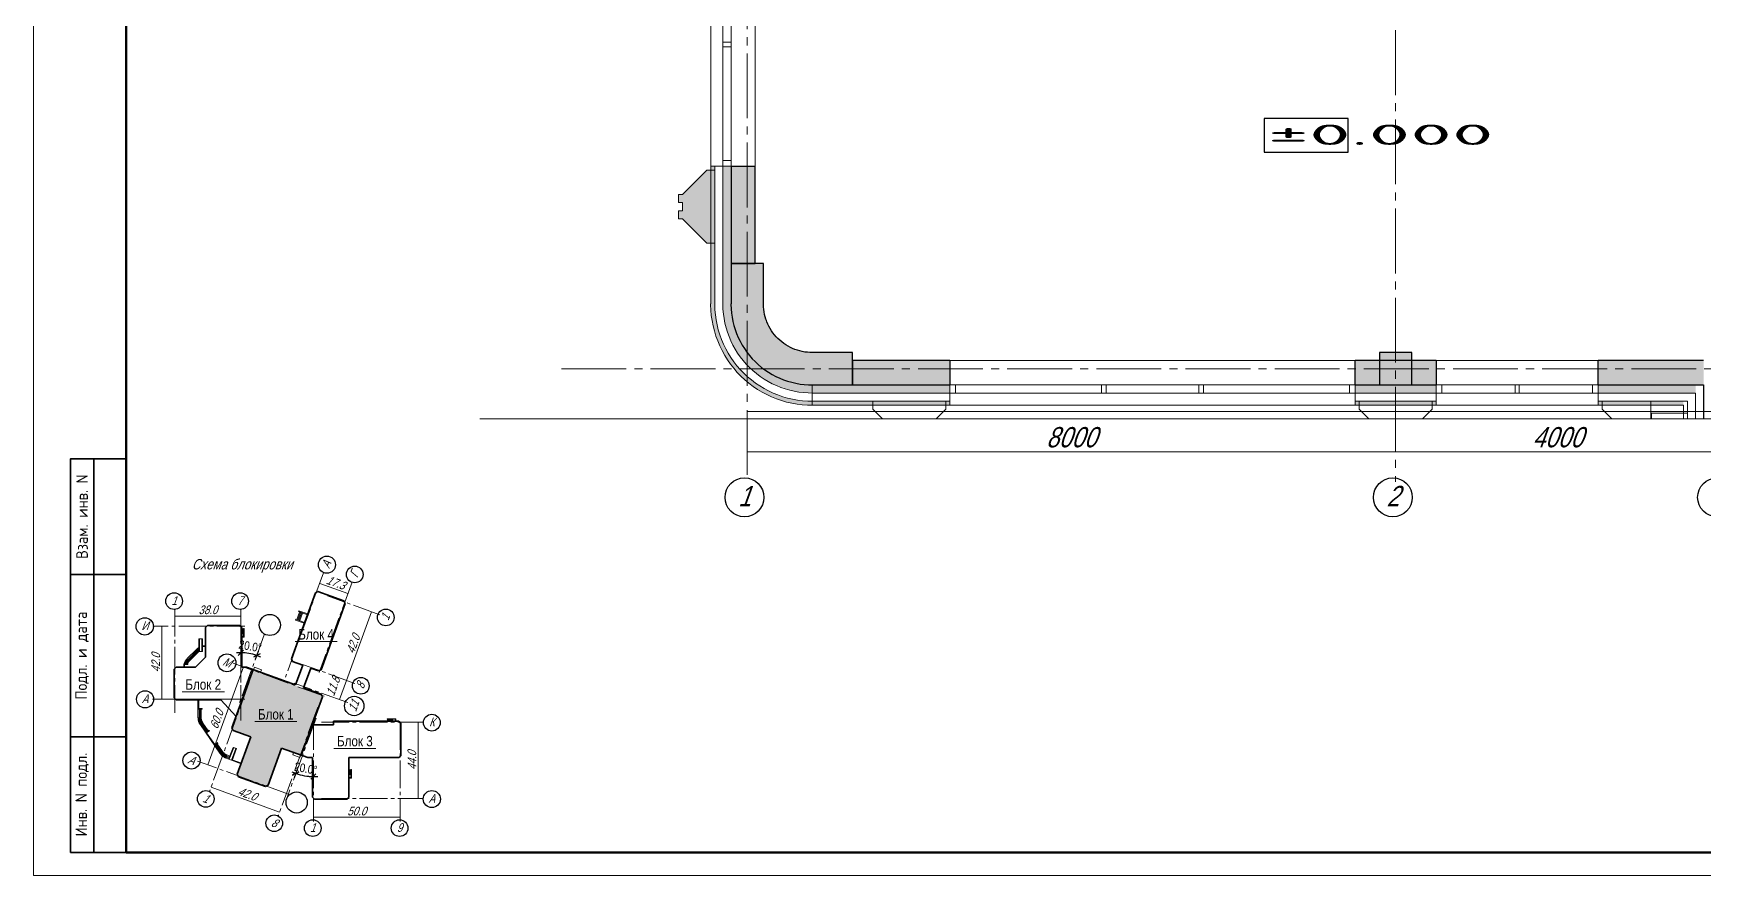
# Model space of a CAD drawing. Header units: millimetres. Extents: x 1949 to 134543, y 1145 to 48705.
# Drawn here: x 51615 to 66039, y 1145 to 8419 of the extents above; entities that cross this region are included whole.
import ezdxf
from ezdxf.enums import TextEntityAlignment as Align

# ---------------------------------------------------------------- set-up
doc = ezdxf.new("R2010")
doc.units = ezdxf.units.MM
doc.linetypes.add('LTYPE_5', pattern=[1100, 800, -100, 100, -100])
for name, color, linetype, lineweight, true_color in [('STANDARD', 18, 'Continuous', 25, 0x000000), ('Меблировка', 18, 'Continuous', 25, 0x000000), ('Общий01', 18, 'Continuous', 13, 0x000000), ('Общий02', 18, 'Continuous', 18, 0x000000), ('Общий03', 18, 'Continuous', 25, 0x000000), ('Общий04', 18, 'Continuous', 50, 0x000000), ('Растровая_поверхность', 18, 'Continuous', 5, 0x000000), ('Стена', 18, 'Continuous', 50, 0x000000)]:
    doc.layers.add(name, color=color, linetype=linetype, lineweight=lineweight, true_color=true_color)
doc.layers.add('АГПТ', color=7, linetype='Continuous')
doc.layers.add('Оси', color=30, linetype='LTYPE_5', lineweight=9)
doc.styles.add('ARIAL', font='arial.ttf')
doc.styles.add('ARIALUNICODEMS', font='ARIALUNI.ttf')
doc.styles.add('ISOCPEUR', font='isocpeur.ttf')
doc.styles.add('СПДС', font='isocpeur.ttf', dxfattribs={"width": 0.9})

# ---------------------------------------------------------------- blocks, each defined once
blk = doc.blocks.new('1эт')
at = {"layer": 'Растровая_поверхность', "linetype": 'Continuous', "lineweight": 9}
blk.add_hatch(color=252, dxfattribs=at).paths.add_polyline_path([(-588021, 404193), (-588070, 404193), (-588370, 403894), (-588420, 403894), (-588420, 403793), (-588370, 403793), (-588370, 403693), (-588420, 403693), (-588420, 403593), (-588370, 403593), (-588070, 403293), (-588021, 403293)])
at = {"layer": 'Стена', "linetype": 'Continuous', "lineweight": 5}
h = blk.add_hatch(color=252, dxfattribs=at)
h.paths.add_polyline_path([(-587471, 408443), (-587471, 409676), (-587771, 409820), (-587771, 408443)])
h.paths.add_polyline_path([(-587471, 404243), (-587771, 404243), (-587771, 403043), (-587471, 403043)])
h = blk.add_hatch(color=252, dxfattribs=at)
h.paths.add_polyline_path([(-587771, 402543), (-587771, 404243), (-587871, 404243), (-587871, 402543)])
h.paths.add_polyline_path([(-587871, 408443), (-587771, 408443), (-587771, 409487), (-587871, 409535)])
h = blk.add_hatch(color=252, dxfattribs=at)
h.paths.add_polyline_path([(-587971, 402543), (-587971, 404243), (-588021, 404243), (-588021, 402543)])
h.paths.add_polyline_path([(-588021, 408443), (-587971, 408443), (-587971, 409361), (-588021, 409385)])
for points in [[(-587371, 402543), (-587371, 403043), (-587771, 403043), (-587771, 402543)], [(-587972, 402533), (-587972, 402543), (-588022, 402543), (-588022, 402532), (-588020, 402467), (-588014, 402401), (-588005, 402337), (-587992, 402272), (-587976, 402209), (-587957, 402146), (-587935, 402085), (-587909, 402024), (-587881, 401966), (-587849, 401908), (-587814, 401853), (-587777, 401799), (-587736, 401748), (-587693, 401698), (-587648, 401651), (-587600, 401606), (-587550, 401564), (-587498, 401525), (-587443, 401488), (-587387, 401455), (-587329, 401424), (-587270, 401396), (-587209, 401372), (-587147, 401350), (-587085, 401332), (-587021, 401318), (-586956, 401306), (-586891, 401298), (-586826, 401294), (-586771, 401293), (-586771, 401343), (-586824, 401344), (-586887, 401348), (-586949, 401356), (-587011, 401367), (-587072, 401381), (-587132, 401398), (-587192, 401419), (-587250, 401442), (-587307, 401469), (-587363, 401498), (-587416, 401531), (-587469, 401566), (-587519, 401604), (-587567, 401644), (-587613, 401687), (-587656, 401732), (-587698, 401779), (-587736, 401829), (-587772, 401880), (-587806, 401934), (-587836, 401989), (-587864, 402045), (-587888, 402103), (-587910, 402162), (-587928, 402222), (-587943, 402283), (-587955, 402345), (-587964, 402407), (-587970, 402470)], [(-587772, 402534), (-587772, 402543), (-587872, 402543), (-587872, 402533), (-587870, 402476), (-587865, 402418), (-587857, 402361), (-587846, 402305), (-587832, 402249), (-587815, 402194), (-587795, 402140), (-587773, 402087), (-587748, 402035), (-587720, 401985), (-587689, 401936), (-587656, 401888), (-587621, 401843), (-587583, 401800), (-587543, 401758), (-587501, 401719), (-587456, 401682), (-587410, 401647), (-587363, 401615), (-587313, 401585), (-587262, 401558), (-587210, 401534), (-587157, 401512), (-587102, 401494), (-587047, 401478), (-586991, 401465), (-586934, 401455), (-586877, 401448), (-586819, 401444), (-586771, 401443), (-586771, 401543), (-586815, 401544), (-586867, 401547), (-586919, 401554), (-586971, 401563), (-587022, 401575), (-587072, 401589), (-587122, 401606), (-587170, 401626), (-587218, 401648), (-587264, 401672), (-587309, 401699), (-587352, 401729), (-587394, 401760), (-587434, 401794), (-587473, 401830), (-587509, 401867), (-587543, 401907), (-587576, 401948), (-587606, 401991), (-587633, 402035), (-587659, 402081), (-587682, 402128), (-587702, 402176), (-587720, 402226), (-587735, 402276), (-587748, 402326), (-587758, 402378), (-587765, 402430), (-587770, 402482)], [(-587772, 402543), (-587772, 402534), (-587770, 402482), (-587765, 402430), (-587758, 402378), (-587748, 402327), (-587735, 402276), (-587720, 402226), (-587711, 402201), (-587702, 402176), (-587682, 402128), (-587659, 402081), (-587633, 402035), (-587606, 401991), (-587576, 401948), (-587543, 401907), (-587509, 401867), (-587473, 401830), (-587434, 401794), (-587394, 401760), (-587352, 401729), (-587309, 401699), (-587264, 401672), (-587218, 401648), (-587170, 401626), (-587122, 401606), (-587072, 401589), (-587022, 401575), (-586971, 401563), (-586919, 401554), (-586867, 401547), (-586815, 401544), (-586771, 401543), (-586771, 401943), (-586798, 401943), (-586829, 401946), (-586860, 401949), (-586891, 401955), (-586922, 401962), (-586952, 401971), (-586982, 401981), (-587011, 401993), (-587039, 402006), (-587067, 402021), (-587094, 402037), (-587120, 402054), (-587145, 402073), (-587169, 402094), (-587192, 402115), (-587214, 402138), (-587235, 402161), (-587254, 402186), (-587272, 402212), (-587289, 402238), (-587304, 402266), (-587318, 402294), (-587330, 402323), (-587335, 402338), (-587341, 402353), (-587350, 402383), (-587357, 402413), (-587363, 402444), (-587368, 402475), (-587371, 402506), (-587372, 402538), (-587372, 402543)], [(-586271, 401943), (-586771, 401943), (-586771, 401543), (-586271, 401543)], [(-579771, 401543), (-579371, 401543), (-579371, 401943), (-579771, 401943)]]:
    blk.add_hatch(color=252, dxfattribs=at).paths.add_polyline_path(points)
h = blk.add_hatch(color=252, dxfattribs=at)
h.paths.add_polyline_path([(-575771, 401843), (-577071, 401843), (-577071, 401543), (-575771, 401543)])
h.paths.add_polyline_path([(-586271, 401543), (-585071, 401543), (-585071, 401843), (-586271, 401843)])
h.paths.add_polyline_path([(-579071, 401543), (-579071, 401843), (-580071, 401843), (-580071, 401543)])
h = blk.add_hatch(color=252, dxfattribs=at)
h.paths.add_polyline_path([(-575871, 401543), (-577071, 401543), (-577071, 401443), (-575871, 401443)])
h.paths.add_polyline_path([(-586771, 401543), (-586771, 401443), (-585071, 401443), (-585071, 401543)])
h.paths.add_polyline_path([(-579071, 401443), (-579071, 401543), (-580071, 401543), (-580071, 401443)])
h = blk.add_hatch(color=252, dxfattribs=at)
h.paths.add_polyline_path([(-585071, 401343), (-586771, 401343), (-586771, 401293), (-585071, 401293)])
h.paths.add_polyline_path([(-577071, 401343), (-577071, 401293), (-576021, 401293), (-576021, 401343)])
h.paths.add_polyline_path([(-580071, 401293), (-579071, 401293), (-579071, 401343), (-580071, 401343)])
at = {"layer": 'АГПТ', "color": 252, "lineweight": 15}
blk.add_lwpolyline([(-590869, 401124), (-566368, 401124), (-566200, 400524), (-566200, 401743), (-566032, 401124), (-540639, 401124)], dxfattribs=at)
at = {"layer": 'Общий01', "color": 252, "linetype": 'LTYPE_5', "lineweight": 5}
for p, q in [((-587571, 440833), (-587571, 400372)), ((-579571, 440019), (-579571, 400347)), ((-589863, 401743), (-542536, 401743))]:
    blk.add_line(p, q, dxfattribs=at)
at = {"layer": 'Общий01', "color": 252, "linetype": 'Continuous', "lineweight": 5}
for p, q in [((-587571, 401216), (-545571, 401216)), ((-587571, 400716), (-545571, 400716))]:
    blk.add_line(p, q, dxfattribs=at)
at = {"layer": 'Общий01', "color": 252, "linetype": 'Continuous', "lineweight": 25}
for centre in [(-587605, 400156), (-579605, 400156), (-575605, 400156)]:
    blk.add_circle(centre, 240, dxfattribs=at)
at = {"layer": 'Общий02', "color": 252, "linetype": 'Continuous', "lineweight": 5}
for p, q in [((-588021, 408443), (-588021, 404243)), ((-587471, 404243), (-587471, 408443)), ((-580071, 401843), (-585071, 401843)), ((-577071, 401843), (-579071, 401843)), ((-585071, 401293), (-580071, 401293)), ((-579071, 401293), (-577071, 401293))]:
    blk.add_line(p, q, dxfattribs=at)
at = {"layer": 'Оси', "color": 252, "linetype": 'Continuous', "lineweight": 25}
for p, q in [((-580158, 404830), (-581192, 404830)), ((-581192, 404830), (-581192, 404414)), ((-580158, 404414), (-580158, 404830)), ((-581192, 404414), (-580158, 404414))]:
    blk.add_line(p, q, dxfattribs=at)
at = {"layer": 'Растровая_поверхность', "color": 252, "linetype": 'Continuous', "lineweight": 9}
for p, q in [((-588070, 404193), (-588370, 403894)), ((-587971, 404193), (-588070, 404193)), ((-588370, 403894), (-588420, 403894)), ((-588420, 403894), (-588420, 403793)), ((-588420, 403793), (-588370, 403793)), ((-588420, 403693), (-588420, 403593)), ((-588370, 403693), (-588420, 403693)), ((-588370, 403793), (-588370, 403693)), ((-588420, 403593), (-588370, 403593)), ((-588370, 403593), (-588070, 403293)), ((-588070, 403293), (-587971, 403293)), ((-586021, 401343), (-586021, 401244)), ((-586021, 401244), (-585901, 401124)), ((-585241, 401124), (-585121, 401244)), ((-585121, 401244), (-585121, 401343)), ((-580021, 401343), (-580021, 401243)), ((-580021, 401243), (-579902, 401124)), ((-579241, 401124), (-579121, 401243)), ((-579121, 401243), (-579121, 401343)), ((-577021, 401343), (-577021, 401243)), ((-577021, 401243), (-576903, 401124)), ((-576421, 401124), (-576421, 401343)), ((-575971, 401193), (-576416, 401193)), ((-576416, 401193), (-576416, 401124))]:
    blk.add_line(p, q, dxfattribs=at)
at = {"layer": 'Стена', "color": 252, "linetype": 'Continuous', "lineweight": 5}
for p, q in [((-587871, 404243), (-587871, 408443)), ((-587771, 404243), (-587771, 408443)), ((-587871, 405773), (-587771, 405773)), ((-587771, 405713), (-587871, 405713)), ((-587871, 404313), (-587771, 404313)), ((-587771, 404313), (-587771, 404243)), ((-587771, 404243), (-587871, 404243)), ((-585001, 401543), (-585071, 401543)), ((-585071, 401543), (-585071, 401443)), ((-580071, 401543), (-585071, 401543)), ((-580071, 401443), (-585071, 401443)), ((-585001, 401443), (-585001, 401543)), ((-583201, 401443), (-583201, 401543)), ((-583201, 401543), (-583141, 401543)), ((-583141, 401443), (-583201, 401443)), ((-583141, 401543), (-583141, 401443)), ((-582001, 401443), (-582001, 401543)), ((-582001, 401543), (-581941, 401543)), ((-581941, 401443), (-582001, 401443)), ((-581941, 401543), (-581941, 401443)), ((-580141, 401443), (-580141, 401543)), ((-580071, 401543), (-580071, 401443)), ((-579001, 401543), (-579071, 401543)), ((-579071, 401543), (-579071, 401443)), ((-577071, 401543), (-579071, 401543)), ((-579071, 401443), (-579001, 401443)), ((-577071, 401443), (-579071, 401443)), ((-579001, 401443), (-579001, 401543)), ((-578096, 401443), (-578096, 401543)), ((-578046, 401543), (-578046, 401443)), ((-577141, 401443), (-577141, 401543)), ((-577141, 401543), (-577071, 401543)), ((-577071, 401443), (-577141, 401443)), ((-577071, 401543), (-577071, 401443))]:
    blk.add_line(p, q, dxfattribs=at)
at = {"layer": 'Стена', "color": 252, "linetype": 'Continuous', "lineweight": 13}
for p, q in [((-588021, 404243), (-588021, 402543)), ((-588021, 404243), (-587971, 404243)), ((-587971, 404243), (-587871, 404243)), ((-587971, 404243), (-587971, 402543)), ((-587971, 402543), (-587971, 404243)), ((-587871, 402543), (-587871, 404243)), ((-587871, 404243), (-587846, 404243)), ((-587846, 404243), (-587796, 404243)), ((-587796, 404243), (-587771, 404243)), ((-587771, 402543), (-587771, 404243)), ((-588021, 402543), (-588022, 402543)), ((-588022, 402543), (-588022, 402532)), ((-588022, 402532), (-588020, 402467)), ((-588020, 402467), (-588014, 402401)), ((-587972, 402533), (-587972, 402543)), ((-587971, 402543), (-587972, 402543)), ((-587972, 402543), (-587971, 402543)), ((-587972, 402533), (-587970, 402470)), ((-587964, 402407), (-587970, 402470)), ((-587872, 402533), (-587872, 402543)), ((-587871, 402543), (-587872, 402543)), ((-587872, 402543), (-587871, 402543)), ((-587870, 402476), (-587872, 402533)), ((-587865, 402418), (-587870, 402476)), ((-587772, 402534), (-587772, 402543)), ((-587772, 402543), (-587771, 402543)), ((-587770, 402482), (-587772, 402534)), ((-587765, 402430), (-587770, 402482)), ((-588014, 402401), (-588005, 402337)), ((-588005, 402337), (-587992, 402272)), ((-587992, 402272), (-587976, 402209)), ((-587964, 402407), (-587955, 402345)), ((-587955, 402345), (-587943, 402283)), ((-587928, 402222), (-587943, 402283)), ((-587865, 402418), (-587857, 402361)), ((-587846, 402305), (-587857, 402361)), ((-587846, 402305), (-587832, 402249)), ((-587815, 402194), (-587832, 402249)), ((-587758, 402378), (-587765, 402430)), ((-587748, 402326), (-587758, 402378)), ((-587735, 402276), (-587748, 402326)), ((-587720, 402226), (-587735, 402276)), ((-587976, 402209), (-587957, 402146)), ((-587957, 402146), (-587935, 402085)), ((-587935, 402085), (-587909, 402024)), ((-587928, 402222), (-587910, 402162)), ((-587888, 402103), (-587910, 402162)), ((-587888, 402103), (-587864, 402045)), ((-587864, 402045), (-587836, 401989)), ((-587815, 402194), (-587795, 402140)), ((-587795, 402140), (-587773, 402087)), ((-587773, 402087), (-587748, 402035)), ((-587720, 401985), (-587748, 402035)), ((-587702, 402176), (-587720, 402226)), ((-587682, 402128), (-587702, 402176)), ((-587659, 402081), (-587682, 402128)), ((-587633, 402035), (-587659, 402081)), ((-587606, 401991), (-587633, 402035)), ((-587909, 402024), (-587881, 401966)), ((-587881, 401966), (-587849, 401908)), ((-587849, 401908), (-587814, 401853)), ((-587806, 401934), (-587836, 401989)), ((-587814, 401853), (-587777, 401799)), ((-587806, 401934), (-587772, 401880)), ((-587772, 401880), (-587736, 401829)), ((-587736, 401829), (-587698, 401779)), ((-587689, 401936), (-587720, 401985)), ((-587689, 401936), (-587656, 401888)), ((-587656, 401888), (-587621, 401843)), ((-587621, 401843), (-587583, 401800)), ((-587576, 401948), (-587606, 401991)), ((-587543, 401907), (-587576, 401948)), ((-587509, 401867), (-587543, 401907)), ((-587473, 401830), (-587509, 401867)), ((-587434, 401794), (-587473, 401830)), ((-587777, 401799), (-587736, 401748)), ((-587736, 401748), (-587693, 401698)), ((-587656, 401732), (-587698, 401779)), ((-587693, 401698), (-587648, 401651)), ((-587613, 401687), (-587656, 401732)), ((-587648, 401651), (-587600, 401606)), ((-587567, 401644), (-587613, 401687)), ((-587543, 401758), (-587583, 401800)), ((-587519, 401604), (-587567, 401644)), ((-587543, 401758), (-587501, 401719)), ((-587456, 401682), (-587501, 401719)), ((-587456, 401682), (-587410, 401647)), ((-587394, 401760), (-587434, 401794)), ((-587363, 401615), (-587410, 401647)), ((-587352, 401729), (-587394, 401760)), ((-587309, 401699), (-587352, 401729)), ((-587264, 401672), (-587309, 401699)), ((-587218, 401648), (-587264, 401672)), ((-587170, 401626), (-587218, 401648)), ((-587122, 401606), (-587170, 401626)), ((-587600, 401606), (-587550, 401564)), ((-587550, 401564), (-587498, 401525)), ((-587519, 401604), (-587469, 401566)), ((-587498, 401525), (-587443, 401488)), ((-587469, 401566), (-587416, 401531)), ((-587443, 401488), (-587387, 401455)), ((-587363, 401498), (-587416, 401531)), ((-587387, 401455), (-587329, 401424)), ((-587363, 401615), (-587313, 401585)), ((-587307, 401469), (-587363, 401498)), ((-587329, 401424), (-587270, 401396)), ((-587262, 401558), (-587313, 401585)), ((-587307, 401469), (-587250, 401442)), ((-587262, 401558), (-587210, 401534)), ((-587192, 401419), (-587250, 401442)), ((-587210, 401534), (-587157, 401512)), ((-587192, 401419), (-587132, 401398)), ((-587157, 401512), (-587102, 401494)), ((-587072, 401589), (-587122, 401606)), ((-587102, 401494), (-587047, 401478)), ((-587022, 401575), (-587072, 401589)), ((-587047, 401478), (-586991, 401465)), ((-586971, 401563), (-587022, 401575)), ((-586991, 401465), (-586934, 401455)), ((-586919, 401554), (-586971, 401563)), ((-586934, 401455), (-586877, 401448)), ((-586867, 401547), (-586919, 401554)), ((-586819, 401444), (-586877, 401448)), ((-586815, 401544), (-586867, 401547)), ((-586819, 401444), (-586771, 401443)), ((-586771, 401543), (-586815, 401544)), ((-586771, 401443), (-586771, 401543)), ((-586271, 401543), (-586771, 401543)), ((-586771, 401543), (-586771, 401443)), ((-585071, 401443), (-586771, 401443)), ((-586771, 401443), (-586771, 401343)), ((-586771, 401343), (-586771, 401443)), ((-585071, 401543), (-586271, 401543)), ((-585071, 401543), (-585071, 401518)), ((-585071, 401518), (-585071, 401468)), ((-585071, 401468), (-585071, 401443)), ((-585071, 401443), (-585071, 401343)), ((-579071, 401543), (-580071, 401543)), ((-580071, 401518), (-580071, 401543)), ((-580071, 401468), (-580071, 401518)), ((-580071, 401443), (-580071, 401468)), ((-580071, 401343), (-580071, 401443)), ((-579071, 401443), (-580071, 401443)), ((-579071, 401543), (-579071, 401518)), ((-579071, 401518), (-579071, 401468)), ((-579071, 401468), (-579071, 401443)), ((-579071, 401443), (-579071, 401343)), ((-575871, 401543), (-577071, 401543)), ((-577071, 401518), (-577071, 401543)), ((-577071, 401468), (-577071, 401518)), ((-577071, 401443), (-577071, 401468)), ((-577071, 401343), (-577071, 401443)), ((-575971, 401443), (-577071, 401443)), ((-575971, 401443), (-575871, 401443)), ((-575771, 401543), (-575871, 401543)), ((-575871, 401124), (-575871, 401443)), ((-575771, 401124), (-575771, 401543)), ((-587270, 401396), (-587209, 401372)), ((-587209, 401372), (-587147, 401350)), ((-587147, 401350), (-587085, 401332)), ((-587072, 401381), (-587132, 401398)), ((-587085, 401332), (-587021, 401318)), ((-587011, 401367), (-587072, 401381)), ((-587021, 401318), (-586956, 401306)), ((-587011, 401367), (-586949, 401356)), ((-586956, 401306), (-586891, 401298)), ((-586887, 401348), (-586949, 401356)), ((-586891, 401298), (-586826, 401294)), ((-586824, 401344), (-586887, 401348)), ((-586826, 401294), (-586771, 401293)), ((-586771, 401343), (-586824, 401344)), ((-586824, 401344), (-586771, 401343)), ((-586771, 401293), (-586771, 401343)), ((-585071, 401343), (-586771, 401343)), ((-586771, 401343), (-586771, 401293)), ((-586771, 401293), (-585071, 401293)), ((-585071, 401343), (-585071, 401293)), ((-580071, 401343), (-579071, 401343)), ((-580071, 401293), (-580071, 401343)), ((-580071, 401293), (-579071, 401293)), ((-579071, 401343), (-579071, 401293)), ((-576021, 401343), (-577071, 401343)), ((-577071, 401293), (-577071, 401343)), ((-577071, 401293), (-576021, 401293)), ((-575971, 401343), (-576021, 401343)), ((-576021, 401293), (-576021, 401124)), ((-575971, 401124), (-575971, 401343))]:
    blk.add_line(p, q, dxfattribs=at)
at = {"layer": 'Стена', "color": 252, "linetype": 'Continuous', "lineweight": 25}
for p, q in [((-587771, 404243), (-587471, 404243)), ((-587771, 404243), (-587771, 403043)), ((-587471, 403043), (-587471, 404243)), ((-587371, 403043), (-587771, 403043)), ((-587771, 403043), (-587771, 402543)), ((-587771, 403043), (-587471, 403043)), ((-587371, 402543), (-587371, 403043)), ((-587772, 402543), (-587772, 402534)), ((-587771, 402543), (-587772, 402543)), ((-587772, 402534), (-587770, 402482)), ((-587770, 402482), (-587765, 402430)), ((-587372, 402543), (-587371, 402543)), ((-587372, 402538), (-587372, 402543)), ((-587371, 402506), (-587372, 402538)), ((-587368, 402475), (-587371, 402506)), ((-587363, 402444), (-587368, 402475)), ((-587357, 402413), (-587363, 402444)), ((-587765, 402430), (-587758, 402378)), ((-587758, 402378), (-587748, 402327)), ((-587748, 402327), (-587735, 402276)), ((-587735, 402276), (-587720, 402226)), ((-587350, 402383), (-587357, 402413)), ((-587341, 402353), (-587350, 402383)), ((-587335, 402338), (-587341, 402353)), ((-587330, 402323), (-587335, 402338)), ((-587318, 402294), (-587330, 402323)), ((-587304, 402266), (-587318, 402294)), ((-587289, 402238), (-587304, 402266)), ((-587272, 402212), (-587289, 402238)), ((-587720, 402226), (-587711, 402201)), ((-587711, 402201), (-587702, 402176)), ((-587702, 402176), (-587682, 402128)), ((-587682, 402128), (-587659, 402081)), ((-587659, 402081), (-587633, 402035)), ((-587633, 402035), (-587606, 401991)), ((-587254, 402186), (-587272, 402212)), ((-587235, 402161), (-587254, 402186)), ((-587214, 402138), (-587235, 402161)), ((-587192, 402115), (-587214, 402138)), ((-587169, 402094), (-587192, 402115)), ((-587145, 402073), (-587169, 402094)), ((-587120, 402054), (-587145, 402073)), ((-587094, 402037), (-587120, 402054)), ((-587067, 402021), (-587094, 402037)), ((-587606, 401991), (-587576, 401948)), ((-587576, 401948), (-587543, 401907)), ((-587543, 401907), (-587509, 401867)), ((-587509, 401867), (-587473, 401830)), ((-587473, 401830), (-587434, 401794)), ((-587039, 402006), (-587067, 402021)), ((-587011, 401993), (-587039, 402006)), ((-586982, 401981), (-587011, 401993)), ((-586952, 401971), (-586982, 401981)), ((-586922, 401962), (-586952, 401971)), ((-586891, 401955), (-586922, 401962)), ((-586860, 401949), (-586891, 401955)), ((-586829, 401946), (-586860, 401949)), ((-586798, 401943), (-586829, 401946)), ((-586771, 401943), (-586798, 401943)), ((-586271, 401943), (-586771, 401943)), ((-586771, 401943), (-586771, 401943)), ((-586271, 401543), (-586271, 401943)), ((-585071, 401843), (-586271, 401843)), ((-586271, 401843), (-586271, 401543)), ((-585071, 401843), (-585071, 401543)), ((-580071, 401543), (-580071, 401843)), ((-579071, 401843), (-580071, 401843)), ((-579371, 401943), (-579771, 401943)), ((-579771, 401943), (-579771, 401543)), ((-579371, 401543), (-579371, 401943)), ((-579071, 401843), (-579071, 401543)), ((-577071, 401543), (-577071, 401843)), ((-575771, 401843), (-577071, 401843)), ((-587434, 401794), (-587394, 401760)), ((-587394, 401760), (-587352, 401729)), ((-587352, 401729), (-587309, 401699)), ((-587309, 401699), (-587264, 401672)), ((-587264, 401672), (-587218, 401648)), ((-587218, 401648), (-587170, 401626)), ((-587170, 401626), (-587122, 401606)), ((-587122, 401606), (-587072, 401589)), ((-587072, 401589), (-587022, 401575)), ((-587022, 401575), (-586971, 401563)), ((-586971, 401563), (-586919, 401554)), ((-586919, 401554), (-586867, 401547)), ((-586867, 401547), (-586815, 401544)), ((-586815, 401544), (-586771, 401543)), ((-586771, 401543), (-586271, 401543)), ((-586771, 401543), (-586771, 401543)), ((-586271, 401543), (-585071, 401543)), ((-580071, 401543), (-579071, 401543)), ((-579771, 401543), (-579371, 401543)), ((-577071, 401543), (-575871, 401543)), ((-575871, 401543), (-575771, 401543)), ((-575771, 401543), (-575771, 401124))]:
    blk.add_line(p, q, dxfattribs=at)
at = {"layer": 'Общий01', "color": 252, "linetype": 'Continuous', "lineweight": 5, "style": 'ARIAL', "oblique": 20, "width": 0.8}
for s, p in [('8000', (-583884, 400773)), ('4000', (-577884, 400773))]:
    blk.add_text(s, height=250, rotation=360, dxfattribs=at).set_placement(p)
at = {"layer": 'Общий01', "color": 252, "linetype": 'Continuous', "lineweight": 25, "style": 'ARIALUNICODEMS', "oblique": 20, "width": 0.8}
for s, p in [('1', (-587683, 400047)), ('2', (-579683, 400047))]:
    blk.add_text(s, height=250, rotation=360, dxfattribs=at).set_placement(p)
at = {"layer": 'Оси', "color": 252, "linetype": 'Continuous', "lineweight": 25, "style": 'ISOCPEUR', "width": 3}
blk.add_text('%%p0.000', height=250, rotation=360, dxfattribs=at).set_placement((-581150, 404505))
blk = doc.blocks.new('*U222')
at = {"lineweight": 0}
blk.add_lwpolyline([(-1184, -5), (5, -5), (5, 836), (-1184, 836)], close=True, dxfattribs=at)
at = {"color": 0, "linetype": 'Continuous', "lineweight": 50}
blk.add_lwpolyline([(-1164, 831), (0, 831), (0, 0), (-1164, 0)], close=True, dxfattribs=at)
at = {"lineweight": 35}
for points in [[(-1164, 85), (-1176, 85), (-1176, 0), (-1164, 0)], [(-1171, 0), (-1171, 85)], [(-1164, 60), (-1176, 60)], [(-1164, 25), (-1176, 25)]]:
    blk.add_lwpolyline(points, dxfattribs=at)
at = {"lineweight": -2, "char_height": 2.5, "attachment_point": 5, "rotation": 90, "style": 'СПДС'}
for s, insert, width in [('Взам. инв. N', (-1173.5, 72.5), 24.9913), ('Подл. и дата', (-1173.5, 42.5), 34.9913), ('Инв. N подл.', (-1173.5, 12.5), 24.9913)]:
    blk.add_mtext(s, dxfattribs=dict(at, insert=insert, width=width))
blk = doc.blocks.new('сх.блок.')
at = {"true_color": 0x000000}
h = blk.add_hatch(color=18, dxfattribs=at)
h.dxf.hatch_style = 1
h.paths.add_polyline_path([(-673896, 506710), (-673918, 506757), (-675899, 507478), (-676202, 506645), (-676178, 506645), (-676488, 505794), (-676466, 505745), (-675958, 505560), (-676348, 504491), (-676324, 504440), (-675509, 504144), (-675460, 504168), (-675070, 505237), (-674507, 505032)])
h.paths.add_polyline_path([(-675920, 505979), (-674552, 505979), (-674552, 506438), (-675920, 506438)], flags=24)
at = {"layer": 'Меблировка', "color": 18, "linetype": 'Continuous', "lineweight": 35, "true_color": 0x000000}
for p, q in [((-674789, 507807), (-674098, 509708)), ((-674098, 509708), (-674025, 509746)), ((-674025, 509746), (-673281, 509476)), ((-673242, 509398), (-673935, 507495)), ((-673281, 509476), (-673242, 509398)), ((-677264, 508709), (-677205, 508768)), ((-677264, 507855), (-677264, 508709)), ((-677205, 508768), (-676282, 508768)), ((-676282, 508768), (-676219, 508706)), ((-676219, 508706), (-676219, 507568)), ((-677552, 507568), (-677264, 507855)), ((-674752, 507729), (-674789, 507807)), ((-678164, 507506), (-678102, 507568)), ((-678164, 506685), (-678164, 507506)), ((-678102, 507568), (-677552, 507568)), ((-676501, 505824), (-675891, 507499)), ((-676219, 507568), (-676079, 507568)), ((-676079, 507568), (-674670, 507055)), ((-674463, 507623), (-674752, 507729)), ((-674670, 507055), (-674463, 507623)), ((-674232, 507539), (-674439, 506971)), ((-674012, 507459), (-674232, 507539)), ((-673935, 507495), (-674012, 507459)), ((-674439, 506971), (-673931, 506786)), ((-673931, 506786), (-673896, 506710)), ((-678102, 506623), (-678164, 506685)), ((-676824, 506623), (-678102, 506623)), ((-676382, 506150), (-676824, 506623)), ((-673896, 506710), (-674507, 505032)), ((-676466, 505745), (-676501, 505824)), ((-674183, 505920), (-674153, 505909)), ((-674153, 505909), (-674152, 505909)), ((-674152, 505909), (-673578, 505909)), ((-673578, 505909), (-673578, 506009)), ((-673578, 506009), (-671693, 506009)), ((-671693, 506009), (-671633, 505950)), ((-671633, 505950), (-671633, 505022)), ((-675958, 505560), (-676466, 505745)), ((-676348, 504491), (-675958, 505560)), ((-675070, 505237), (-675460, 504168)), ((-674319, 504964), (-675070, 505237)), ((-674178, 504964), (-674319, 504964)), ((-674178, 503822), (-674178, 504964)), ((-671690, 504964), (-673133, 504964)), ((-673133, 504964), (-673133, 503819)), ((-671633, 505022), (-671690, 504964)), ((-676310, 504411), (-676348, 504491)), ((-675537, 504130), (-676310, 504411)), ((-675460, 504168), (-675537, 504130)), ((-674122, 503764), (-674178, 503822)), ((-673193, 503764), (-674122, 503764)), ((-673133, 503819), (-673193, 503764))]:
    blk.add_line(p, q, dxfattribs=at)
at = {"layer": 'Меблировка', "color": 18, "linetype": 'Continuous', "lineweight": 5, "true_color": 0x000000}
for p, q in [((-674582, 509166), (-674572, 509194)), ((-674572, 509194), (-674318, 509102)), ((-674671, 508922), (-674661, 508950)), ((-674671, 508922), (-674417, 508830)), ((-674661, 508950), (-674407, 508858)), ((-674554, 509156), (-674633, 508940)), ((-674526, 509146), (-674604, 508930)), ((-674582, 509166), (-674328, 509074)), ((-674498, 509135), (-674576, 508919)), ((-674469, 509125), (-674548, 508909)), ((-677450, 508383), (-677430, 508383)), ((-677450, 508023), (-677450, 508383)), ((-677430, 508383), (-677430, 508023)), ((-677345, 508383), (-677430, 508383)), ((-677430, 508383), (-677430, 508023)), ((-677365, 508383), (-677365, 508023)), ((-677345, 508383), (-677345, 508185)), ((-676162, 508672), (-676219, 508672)), ((-676162, 508657), (-676219, 508657)), ((-676162, 508642), (-676219, 508642)), ((-676162, 508627), (-676219, 508627)), ((-676162, 508612), (-676219, 508612)), ((-676162, 508597), (-676219, 508597)), ((-676162, 508582), (-676219, 508582)), ((-676162, 508567), (-676219, 508567)), ((-676162, 508552), (-676219, 508552)), ((-676162, 508537), (-676219, 508537)), ((-676162, 508450), (-676219, 508450)), ((-676147, 508435), (-676219, 508435)), ((-676147, 508685), (-676162, 508685)), ((-676162, 508685), (-676162, 508450)), ((-676147, 508685), (-676147, 508435)), ((-677837, 507747), (-677842, 507739)), ((-677833, 507754), (-677837, 507747)), ((-677828, 507761), (-677833, 507754)), ((-677824, 507768), (-677828, 507761)), ((-677819, 507775), (-677824, 507768)), ((-677814, 507782), (-677819, 507775)), ((-677808, 507789), (-677814, 507782)), ((-677805, 507742), (-677809, 507735)), ((-677803, 507795), (-677808, 507789)), ((-677801, 507748), (-677805, 507742)), ((-677797, 507802), (-677803, 507795)), ((-677797, 507754), (-677801, 507748)), ((-677791, 507808), (-677797, 507802)), ((-677793, 507760), (-677797, 507754)), ((-677788, 507766), (-677793, 507760)), ((-677785, 507814), (-677791, 507808)), ((-677784, 507771), (-677788, 507766)), ((-677511, 508089), (-677785, 507814)), ((-677779, 507777), (-677784, 507771)), ((-677774, 507782), (-677779, 507777)), ((-677769, 507788), (-677774, 507782)), ((-677767, 507744), (-677771, 507739)), ((-677764, 507793), (-677769, 507788)), ((-677763, 507749), (-677767, 507744)), ((-677490, 508067), (-677764, 507793)), ((-677760, 507754), (-677763, 507749)), ((-677756, 507758), (-677760, 507754)), ((-677751, 507763), (-677756, 507758)), ((-677747, 507767), (-677751, 507763)), ((-677743, 507772), (-677747, 507767)), ((-677469, 508046), (-677743, 507772)), ((-677729, 507743), (-677732, 507740)), ((-677725, 507747), (-677729, 507743)), ((-677722, 507751), (-677725, 507747)), ((-677450, 508023), (-677722, 507751)), ((-677508, 508091), (-677511, 508089)), ((-677506, 508094), (-677508, 508091)), ((-677503, 508097), (-677506, 508094)), ((-677500, 508099), (-677503, 508097)), ((-677497, 508102), (-677500, 508099)), ((-677494, 508105), (-677497, 508102)), ((-677491, 508107), (-677494, 508105)), ((-677488, 508110), (-677491, 508107)), ((-677488, 508069), (-677490, 508067)), ((-677485, 508112), (-677488, 508110)), ((-677486, 508071), (-677488, 508069)), ((-677484, 508073), (-677486, 508071)), ((-677482, 508115), (-677485, 508112)), ((-677482, 508075), (-677484, 508073)), ((-677479, 508117), (-677482, 508115)), ((-677481, 508076), (-677482, 508075)), ((-677479, 508078), (-677481, 508076)), ((-677476, 508119), (-677479, 508117)), ((-677477, 508080), (-677479, 508078)), ((-677475, 508082), (-677477, 508080)), ((-677473, 508122), (-677476, 508119)), ((-677473, 508083), (-677475, 508082)), ((-677470, 508124), (-677473, 508122)), ((-677471, 508085), (-677473, 508083)), ((-677469, 508087), (-677471, 508085)), ((-677466, 508126), (-677470, 508124)), ((-677467, 508088), (-677469, 508087)), ((-677468, 508047), (-677469, 508046)), ((-677467, 508048), (-677468, 508047)), ((-677465, 508090), (-677467, 508088)), ((-677466, 508049), (-677467, 508048)), ((-677463, 508128), (-677466, 508126)), ((-677465, 508050), (-677466, 508049)), ((-677463, 508092), (-677465, 508090)), ((-677464, 508051), (-677465, 508050)), ((-677463, 508052), (-677464, 508051)), ((-677460, 508131), (-677463, 508128)), ((-677461, 508093), (-677463, 508092)), ((-677462, 508052), (-677463, 508052)), ((-677461, 508053), (-677462, 508052)), ((-677458, 508095), (-677461, 508093)), ((-677460, 508055), (-677461, 508054)), ((-677461, 508054), (-677461, 508053)), ((-677457, 508133), (-677460, 508131)), ((-677459, 508056), (-677460, 508055)), ((-677458, 508057), (-677459, 508056)), ((-677456, 508096), (-677458, 508095)), ((-677457, 508058), (-677458, 508057)), ((-677453, 508135), (-677457, 508133)), ((-677456, 508058), (-677457, 508058)), ((-677454, 508098), (-677456, 508096)), ((-677455, 508059), (-677456, 508058)), ((-677454, 508060), (-677455, 508059)), ((-677452, 508099), (-677454, 508098)), ((-677453, 508061), (-677454, 508060)), ((-677450, 508137), (-677453, 508135)), ((-677452, 508062), (-677453, 508061)), ((-677450, 508101), (-677452, 508099)), ((-677451, 508062), (-677452, 508062)), ((-677450, 508063), (-677451, 508062)), ((-677430, 508023), (-677450, 508023)), ((-677430, 508023), (-677365, 508023)), ((-677345, 508023), (-677365, 508023)), ((-677345, 508185), (-677257, 508185)), ((-677345, 508165), (-677345, 508023)), ((-677257, 508165), (-677345, 508165)), ((-677882, 507561), (-677882, 507668)), ((-677882, 507668), (-677772, 507668)), ((-677868, 507677), (-677870, 507668)), ((-677865, 507685), (-677868, 507677)), ((-677863, 507693), (-677865, 507685)), ((-677860, 507701), (-677863, 507693)), ((-677772, 507648), (-677862, 507648)), ((-677862, 507648), (-677862, 507561)), ((-677856, 507709), (-677860, 507701)), ((-677853, 507716), (-677856, 507709)), ((-677849, 507724), (-677853, 507716)), ((-677846, 507732), (-677849, 507724)), ((-677842, 507739), (-677846, 507732)), ((-677837, 507675), (-677839, 507668)), ((-677834, 507682), (-677837, 507675)), ((-677832, 507689), (-677834, 507682)), ((-677829, 507696), (-677832, 507689)), ((-677826, 507703), (-677829, 507696)), ((-677823, 507709), (-677826, 507703)), ((-677820, 507716), (-677823, 507709)), ((-677816, 507723), (-677820, 507716)), ((-677813, 507729), (-677816, 507723)), ((-677809, 507735), (-677813, 507729)), ((-677805, 507674), (-677807, 507668)), ((-677803, 507680), (-677805, 507674)), ((-677801, 507686), (-677803, 507680)), ((-677798, 507691), (-677801, 507686)), ((-677796, 507697), (-677798, 507691)), ((-677793, 507702), (-677796, 507697)), ((-677790, 507708), (-677793, 507702)), ((-677787, 507713), (-677790, 507708)), ((-677784, 507719), (-677787, 507713)), ((-677781, 507724), (-677784, 507719)), ((-677778, 507729), (-677781, 507724)), ((-677774, 507734), (-677778, 507729)), ((-677774, 507673), (-677776, 507668)), ((-677771, 507739), (-677774, 507734)), ((-677772, 507677), (-677774, 507673)), ((-677770, 507682), (-677772, 507677)), ((-677772, 507668), (-677772, 507648)), ((-677768, 507686), (-677770, 507682)), ((-677765, 507691), (-677768, 507686)), ((-677763, 507695), (-677765, 507691)), ((-677761, 507700), (-677763, 507695)), ((-677758, 507704), (-677761, 507700)), ((-677756, 507708), (-677758, 507704)), ((-677753, 507712), (-677756, 507708)), ((-677750, 507716), (-677753, 507712)), ((-677747, 507720), (-677750, 507716)), ((-677744, 507724), (-677747, 507720)), ((-677741, 507728), (-677744, 507724)), ((-677738, 507732), (-677741, 507728)), ((-677735, 507736), (-677738, 507732)), ((-677732, 507740), (-677735, 507736)), ((-675885, 507497), (-676073, 507566)), ((-675879, 507495), (-675854, 507566)), ((-675854, 507566), (-675647, 507490)), ((-675673, 507420), (-675647, 507490)), ((-677477, 506127), (-677477, 506623)), ((-677477, 506354), (-677357, 506354)), ((-677457, 506623), (-677457, 506374)), ((-677457, 506374), (-677357, 506374)), ((-677447, 506127), (-677447, 506354)), ((-677417, 506127), (-677417, 506354)), ((-677387, 506127), (-677387, 506354)), ((-677357, 506374), (-677357, 506354)), ((-677477, 506127), (-677477, 506117)), ((-677477, 506117), (-677476, 506107)), ((-677476, 506107), (-677476, 506097)), ((-677476, 506097), (-677475, 506086)), ((-677475, 506086), (-677473, 506076)), ((-677473, 506076), (-677472, 506066)), ((-677472, 506066), (-677470, 506056)), ((-677470, 506056), (-677468, 506046)), ((-677468, 506046), (-677466, 506036)), ((-677466, 506036), (-677463, 506026)), ((-677463, 506026), (-677461, 506016)), ((-677461, 506016), (-677458, 506007)), ((-677458, 506007), (-677454, 505997)), ((-677454, 505997), (-677451, 505987)), ((-677451, 505987), (-677447, 505978)), ((-677447, 506127), (-677447, 506118)), ((-677447, 506118), (-677446, 506108)), ((-677447, 505978), (-677443, 505968)), ((-677446, 506108), (-677446, 506099)), ((-677446, 506099), (-677445, 506090)), ((-677445, 506090), (-677444, 506080)), ((-677444, 506080), (-677442, 506071)), ((-677443, 505968), (-677439, 505959)), ((-677442, 506071), (-677441, 506062)), ((-677441, 506062), (-677439, 506052)), ((-677439, 506052), (-677437, 506043)), ((-677439, 505959), (-677434, 505950)), ((-677437, 506043), (-677434, 506034)), ((-677434, 506034), (-677432, 506025)), ((-677434, 505950), (-677429, 505941)), ((-677432, 506025), (-677429, 506016)), ((-677429, 506016), (-677426, 506007)), ((-677429, 505941), (-677424, 505932)), ((-677426, 506007), (-677423, 505998)), ((-677424, 505932), (-677419, 505923)), ((-677423, 505998), (-677419, 505989)), ((-677419, 505989), (-677416, 505981)), ((-677419, 505923), (-677414, 505915)), ((-677417, 506127), (-677417, 506119)), ((-677417, 506119), (-677416, 506110)), ((-677416, 506110), (-677416, 506101)), ((-677416, 506101), (-677415, 506093)), ((-677416, 505981), (-677412, 505972)), ((-677415, 506093), (-677414, 506084)), ((-677414, 506084), (-677413, 506076)), ((-677414, 505915), (-677408, 505906)), ((-677413, 506076), (-677411, 506067)), ((-677412, 505972), (-677407, 505964)), ((-677411, 506067), (-677410, 506058)), ((-677410, 506058), (-677408, 506050)), ((-677408, 506050), (-677405, 506042)), ((-676848, 505093), (-677408, 505906)), ((-677407, 505964), (-677403, 505955)), ((-677405, 506042), (-677403, 506033)), ((-677403, 506033), (-677401, 506025)), ((-677403, 505955), (-677398, 505947)), ((-677401, 506025), (-677398, 506017)), ((-677398, 506017), (-677395, 506009)), ((-677398, 505947), (-677394, 505939)), ((-677395, 506009), (-677392, 506001)), ((-677394, 505939), (-677389, 505931)), ((-677392, 506001), (-677388, 505993)), ((-677389, 505931), (-677383, 505923)), ((-677388, 505993), (-677385, 505985)), ((-677387, 506127), (-677387, 506119)), ((-677387, 506119), (-677386, 506111)), ((-677386, 506111), (-677386, 506104)), ((-677386, 506104), (-677385, 506096)), ((-677385, 506096), (-677384, 506088)), ((-677385, 505985), (-677381, 505977)), ((-677384, 506088), (-677383, 506080)), ((-677383, 506080), (-677382, 506072)), ((-677231, 505702), (-677383, 505923)), ((-677382, 506072), (-677380, 506065)), ((-677381, 505977), (-677377, 505970)), ((-677380, 506065), (-677378, 506057)), ((-677378, 506057), (-677377, 506049)), ((-677377, 506049), (-677374, 506042)), ((-677377, 505970), (-677372, 505962)), ((-677374, 506042), (-677372, 506034)), ((-677372, 506034), (-677369, 506027)), ((-677372, 505962), (-677368, 505955)), ((-677369, 506027), (-677367, 506020)), ((-677368, 505955), (-677363, 505947)), ((-677367, 506020), (-677364, 506012)), ((-677364, 506012), (-677361, 506005)), ((-677363, 505947), (-677359, 505940)), ((-677361, 506005), (-677357, 505998)), ((-677206, 505719), (-677359, 505940)), ((-677357, 505998), (-677354, 505991)), ((-677354, 505991), (-677350, 505984)), ((-677350, 505984), (-677346, 505977)), ((-677346, 505977), (-677342, 505970)), ((-677342, 505970), (-677338, 505964)), ((-677338, 505964), (-677334, 505957)), ((-677182, 505736), (-677334, 505957)), ((-672030, 506081), (-672030, 506066)), ((-672030, 506081), (-671780, 506081)), ((-672030, 506066), (-671795, 506066)), ((-672017, 506066), (-672017, 506009)), ((-672002, 506066), (-672002, 506009)), ((-671987, 506066), (-671987, 506009)), ((-671972, 506066), (-671972, 506009)), ((-671957, 506066), (-671957, 506009)), ((-671942, 506066), (-671942, 506009)), ((-671927, 506066), (-671927, 506009)), ((-671912, 506066), (-671912, 506009)), ((-671897, 506066), (-671897, 506009)), ((-671882, 506066), (-671882, 506009)), ((-671795, 506066), (-671795, 506009)), ((-671780, 506081), (-671780, 506009)), ((-677256, 505685), (-677182, 505736)), ((-677146, 505737), (-677228, 505680)), ((-677228, 505680), (-676995, 505342)), ((-677182, 505736), (-677157, 505753)), ((-677157, 505753), (-677146, 505737)), ((-677001, 505314), (-676926, 505365)), ((-676913, 505399), (-676995, 505342)), ((-676799, 505127), (-676951, 505348)), ((-676926, 505365), (-676902, 505382)), ((-676774, 505144), (-676926, 505365)), ((-676902, 505382), (-676913, 505399)), ((-676824, 505110), (-676976, 505331)), ((-676848, 505093), (-676842, 505085)), ((-676842, 505085), (-676836, 505077)), ((-676836, 505077), (-676830, 505069)), ((-676830, 505069), (-676823, 505061)), ((-676824, 505110), (-676818, 505102)), ((-676823, 505061), (-676817, 505053)), ((-676818, 505102), (-676812, 505095)), ((-676817, 505053), (-676810, 505046)), ((-676812, 505095), (-676807, 505088)), ((-676810, 505046), (-676803, 505038)), ((-676807, 505088), (-676801, 505080)), ((-676803, 505038), (-676795, 505031)), ((-676801, 505080), (-676794, 505073)), ((-676799, 505127), (-676794, 505120)), ((-676795, 505031), (-676788, 505024)), ((-676794, 505120), (-676789, 505113)), ((-676794, 505073), (-676788, 505066)), ((-676789, 505113), (-676783, 505106)), ((-676788, 505066), (-676781, 505060)), ((-676788, 505024), (-676780, 505017)), ((-676783, 505106), (-676778, 505100)), ((-676781, 505060), (-676775, 505053)), ((-676780, 505017), (-676772, 505011)), ((-676778, 505100), (-676772, 505093)), ((-676775, 505053), (-676768, 505047)), ((-676774, 505144), (-676770, 505138)), ((-676772, 505093), (-676766, 505087)), ((-676772, 505011), (-676764, 505005)), ((-676770, 505138), (-676765, 505132)), ((-676768, 505047), (-676761, 505040)), ((-676766, 505087), (-676760, 505081)), ((-676765, 505132), (-676760, 505125)), ((-676764, 505005), (-676756, 504999)), ((-676761, 505040), (-676753, 505034)), ((-676760, 505125), (-676755, 505119)), ((-676760, 505081), (-676754, 505075)), ((-676756, 504999), (-676747, 504993)), ((-676755, 505119), (-676750, 505113)), ((-676754, 505075), (-676748, 505069)), ((-676753, 505034), (-676746, 505028)), ((-676750, 505113), (-676744, 505108)), ((-676748, 505069), (-676741, 505063)), ((-676747, 504993), (-676739, 504987)), ((-676746, 505028), (-676738, 505023)), ((-676744, 505108), (-676739, 505102)), ((-676741, 505063), (-676734, 505058)), ((-676739, 505102), (-676733, 505097)), ((-676739, 504987), (-676730, 504982)), ((-676738, 505023), (-676731, 505017)), ((-676734, 505058), (-676728, 505052)), ((-676733, 505097), (-676728, 505091)), ((-676731, 505017), (-676723, 505012)), ((-676730, 504982), (-676722, 504976)), ((-676728, 505091), (-676722, 505086)), ((-676728, 505052), (-676721, 505047)), ((-676723, 505012), (-676715, 505007)), ((-676722, 505086), (-676716, 505081)), ((-676722, 504976), (-676713, 504971)), ((-676721, 505047), (-676714, 505042)), ((-676716, 505081), (-676709, 505076)), ((-676715, 505007), (-676707, 505002)), ((-676714, 505042), (-676706, 505037)), ((-676713, 504971), (-676704, 504967)), ((-676709, 505076), (-676703, 505071)), ((-676707, 505002), (-676698, 504998)), ((-676706, 505037), (-676699, 505033)), ((-676704, 504967), (-676694, 504962)), ((-676703, 505071), (-676697, 505067)), ((-676699, 505033), (-676692, 505028)), ((-676698, 504998), (-676690, 504993)), ((-676697, 505067), (-676690, 505063)), ((-676694, 504962), (-676685, 504958)), ((-676692, 505028), (-676684, 505024)), ((-676690, 505063), (-676683, 505058)), ((-676690, 504993), (-676682, 504989)), ((-676685, 504958), (-676676, 504954)), ((-676684, 505024), (-676676, 505020)), ((-676683, 505058), (-676677, 505054)), ((-676682, 504989), (-676673, 504985)), ((-676677, 505054), (-676670, 505050)), ((-676676, 505020), (-676669, 505016)), ((-676676, 504954), (-676666, 504950)), ((-676673, 504985), (-676664, 504982)), ((-676670, 505050), (-676663, 505047)), ((-676669, 505016), (-676661, 505013)), ((-676666, 504950), (-676515, 504891)), ((-676664, 504982), (-676655, 504978)), ((-676663, 505047), (-676656, 505043)), ((-676661, 505013), (-676653, 505009)), ((-676656, 505043), (-676649, 505040)), ((-676655, 504978), (-676583, 504950)), ((-676653, 505009), (-676645, 505006)), ((-676649, 505040), (-676641, 505037)), ((-676645, 505006), (-676572, 504978)), ((-676641, 505037), (-676634, 505034)), ((-676634, 505034), (-676562, 505006)), ((-676594, 504922), (-676465, 505258)), ((-676575, 504915), (-676446, 505251)), ((-676515, 504891), (-676385, 505229)), ((-676515, 504891), (-676234, 504784)), ((-676515, 504891), (-676514, 504891)), ((-676367, 505222), (-676496, 504883)), ((-676489, 504902), (-676227, 504802)), ((-676484, 504975), (-676484, 504975)), ((-676465, 505258), (-676367, 505222)), ((-676385, 505229), (-676446, 505251)), ((-674725, 505112), (-674751, 505041)), ((-674751, 505041), (-674544, 504966)), ((-674518, 505036), (-674544, 504966)), ((-674504, 505031), (-674323, 504965)), ((-673076, 504613), (-673133, 504613)), ((-673076, 504598), (-673133, 504598)), ((-673076, 504583), (-673133, 504583)), ((-673076, 504568), (-673133, 504568)), ((-673076, 504553), (-673133, 504553)), ((-673076, 504538), (-673133, 504538)), ((-673076, 504523), (-673133, 504523)), ((-673076, 504508), (-673133, 504508)), ((-673076, 504493), (-673133, 504493)), ((-673076, 504478), (-673133, 504478)), ((-673076, 504391), (-673133, 504391)), ((-673061, 504376), (-673133, 504376)), ((-673061, 504626), (-673076, 504626)), ((-673076, 504626), (-673076, 504391)), ((-673061, 504626), (-673061, 504376))]:
    blk.add_line(p, q, dxfattribs=at)
at = {"layer": 'Общий01', "color": 18, "linetype": 'Continuous', "lineweight": 5, "true_color": 0x000000}
for p, q in [((-677196, 504758), (-676170, 507577)), ((-677101, 504111), (-675127, 503393))]:
    blk.add_line(p, q, dxfattribs=at)
at = {"layer": 'Общий01', "color": 253, "linetype": 'LTYPE_5', "lineweight": 5, "true_color": 0xa0a0a0}
for p, q in [((-673848, 506732), (-676462, 507683)), ((-676000, 507134), (-677146, 503986)), ((-674027, 506416), (-675173, 503268)), ((-674874, 503913), (-677488, 504864))]:
    blk.add_line(p, q, dxfattribs=at)
at = {"layer": 'Общий01', "color": 18, "linetype": 'Continuous', "lineweight": 25, "true_color": 0x000000}
for centre, radius in [((-676643, 507693), 257), ((-677664, 504881), 246), ((-677253, 503773), 240), ((-675280, 503073), 240)]:
    blk.add_circle(centre, radius, dxfattribs=at)
at = {"layer": 'Общий02', "color": 253, "linetype": 'LTYPE_5', "lineweight": 5, "true_color": 0xa0a0a0}
for p, q in [((-678142, 506252), (-678142, 509246)), ((-676242, 506252), (-676242, 509261)), ((-676132, 508745), (-678775, 508745)), ((-675558, 508523), (-676307, 506468)), ((-676242, 506028), (-676242, 508664)), ((-678790, 506645), (-676132, 506645)), ((-678488, 506645), (-676132, 506645))]:
    blk.add_line(p, q, dxfattribs=at)
at = {"layer": 'Общий02', "color": 18, "linetype": 'Continuous', "lineweight": 5, "true_color": 0x000000}
for p, q in [((-678513, 508745), (-678513, 506645)), ((-678142, 509039), (-676242, 509039))]:
    blk.add_line(p, q, dxfattribs=at)
at = {"layer": 'Общий02', "color": 18, "linetype": 'Continuous', "lineweight": 25, "true_color": 0x000000}
for p, q in [((-676117, 507983), (-676367, 507983)), ((-676167, 508058), (-676317, 507908)), ((-676242, 508108), (-676242, 507858)), ((-675667, 507860), (-675902, 507945)), ((-675688, 507947), (-675881, 507858)), ((-675742, 508020), (-675827, 507785))]:
    blk.add_line(p, q, dxfattribs=at)
for centre, radius in [((-678164, 509470), 240), ((-676264, 509470), 240), ((-679008, 508742), 249), ((-675408, 508783), 304), ((-679001, 506642), 246)]:
    blk.add_circle(centre, radius, dxfattribs=at)
blk.add_arc((-676242, 506645), 1338, 70, 90, dxfattribs=at)
at = {"layer": 'Общий03', "color": 253, "linetype": 'LTYPE_5', "lineweight": 5, "true_color": 0xa0a0a0}
for p, q in [((-674077, 506103), (-674930, 503759)), ((-674156, 505983), (-674156, 503124)), ((-673924, 505986), (-670991, 505986)), ((-671656, 505983), (-671656, 503120)), ((-673924, 503786), (-670991, 503786))]:
    blk.add_line(p, q, dxfattribs=at)
at = {"layer": 'Общий03', "color": 18, "linetype": 'Continuous', "lineweight": 5, "true_color": 0x000000}
for p, q in [((-671140, 503786), (-671140, 505986)), ((-674156, 503246), (-671656, 503246))]:
    blk.add_line(p, q, dxfattribs=at)
at = {"layer": 'Общий03', "color": 18, "linetype": 'Continuous', "lineweight": 25, "true_color": 0x000000}
for p, q in [((-674774, 504552), (-674539, 504467)), ((-674753, 504465), (-674560, 504554)), ((-674700, 504392), (-674614, 504627)), ((-674281, 504421), (-674031, 504421)), ((-674231, 504346), (-674081, 504496)), ((-674156, 504296), (-674156, 504546))]:
    blk.add_line(p, q, dxfattribs=at)
for centre, radius in [((-670744, 505971), 241), ((-674636, 503673), 304), ((-670746, 503771), 246), ((-674173, 502934), 240), ((-671673, 502934), 240)]:
    blk.add_circle(centre, radius, dxfattribs=at)
blk.add_arc((-674156, 505886), 1465, 250, 270, dxfattribs=at)
at = {"layer": 'Общий04', "color": 253, "linetype": 'LTYPE_5', "lineweight": 5, "true_color": 0xa0a0a0}
for p, q in [((-673864, 510283), (-675006, 507148)), ((-673042, 510013), (-673986, 507419)), ((-672246, 509075), (-673747, 509622)), ((-672964, 507102), (-674466, 507648)), ((-673166, 506547), (-674711, 507110))]:
    blk.add_line(p, q, dxfattribs=at)
at = {"layer": 'Общий04', "color": 18, "linetype": 'Continuous', "lineweight": 5, "true_color": 0x000000}
for p, q in [((-673974, 509981), (-673162, 509685)), ((-672483, 509161), (-673201, 507188)), ((-673201, 507188), (-673403, 506634))]:
    blk.add_line(p, q, dxfattribs=at)
at = {"layer": 'Общий04', "color": 18, "linetype": 'Continuous', "lineweight": 25, "true_color": 0x000000}
for centre, radius in [((-673765, 510518), 246), ((-672965, 510237), 240), ((-672070, 509000), 240), ((-672789, 507032), 240), ((-672980, 506450), 279)]:
    blk.add_circle(centre, radius, dxfattribs=at)
at = {"layer": 'STANDARD', "color": 18, "linetype": 'Continuous', "lineweight": 5, "true_color": 0x000000, "style": 'ARIAL', "oblique": 20, "width": 0.8}
blk.add_text('Схема блокировки ', height=300, dxfattribs=at).set_placement((-677657, 510382))
at = {"layer": 'STANDARD', "color": 18, "linetype": 'Continuous', "lineweight": 5, "true_color": 0x000000, "style": 'ARIAL', "width": 0.8}
for s, p in [('%%U Блок 4 ', (-674684, 508363)), ('%%U Блок 2 ', (-677933, 506919)), ('%%U Блок 1 ', (-675844, 506061)), ('%%U Блок 3 ', (-673568, 505289))]:
    blk.add_text(s, height=300, dxfattribs=at).set_placement(p)
at = {"layer": 'Общий01', "color": 18, "linetype": 'Continuous', "lineweight": 25, "true_color": 0x000000, "style": 'ARIALUNICODEMS', "oblique": 20, "width": 0.8}
for s, p in [('М', (-676790, 507631)), ('А', (-677788, 504810)), ('1', (-677363, 503697)), ('8', (-675390, 502997))]:
    blk.add_text(s, height=250, rotation=340, dxfattribs=at).set_placement(p)
at = {"layer": 'Общий01', "color": 18, "linetype": 'Continuous', "lineweight": 5, "true_color": 0x000000, "style": 'ARIAL', "oblique": 20, "width": 0.8}
for s, rotation, p in [('60.0', 70, (-676916, 505767)), ('42.0', 340, (-676352, 503896))]:
    blk.add_text(s, height=250, rotation=rotation, dxfattribs=at).set_placement(p)
at = {"layer": 'Общий02', "color": 18, "linetype": 'Continuous', "lineweight": 25, "true_color": 0x000000, "style": 'ARIALUNICODEMS', "oblique": 20, "width": 0.8}
for s, p in [('1', (-678241, 509361)), ('7', (-676341, 509361)), ('И', (-679109, 508634)), ('А', (-679094, 506534))]:
    blk.add_text(s, height=250, dxfattribs=at).set_placement(p)
at = {"layer": 'Общий02', "color": 18, "linetype": 'Continuous', "lineweight": 5, "true_color": 0x000000, "style": 'ARIAL', "oblique": 20, "width": 0.8}
blk.add_text('38.0', height=250, dxfattribs=at).set_placement((-677465, 509094))
at = {"layer": 'Общий02', "color": 18, "linetype": 'Continuous', "lineweight": 25, "true_color": 0x000000, "style": 'ARIAL', "width": 0.805461}
blk.add_text('20.0%%d', height=250, rotation=350, dxfattribs=at).set_placement((-676319, 508106), (-675669, 507992), align=Align.FIT)
at = {"layer": 'Общий02', "color": 18, "linetype": 'Continuous', "lineweight": 5, "true_color": 0x000000, "style": 'ARIAL', "oblique": 20, "width": 0.8}
blk.add_text('42.0', height=250, rotation=90, dxfattribs=at).set_placement((-678568, 507422))
at = {"layer": 'Общий03', "color": 18, "linetype": 'Continuous', "lineweight": 25, "true_color": 0x000000, "style": 'ARIALUNICODEMS', "oblique": 20, "width": 0.8}
for s, p in [('К', (-670826, 505862)), ('А', (-670839, 503662)), ('1', (-674251, 502825)), ('9', (-671751, 502825))]:
    blk.add_text(s, height=250, dxfattribs=at).set_placement(p)
at = {"layer": 'Общий03', "color": 18, "linetype": 'Continuous', "lineweight": 5, "true_color": 0x000000, "style": 'ARIAL', "oblique": 20, "width": 0.8}
blk.add_text('44.0', height=250, rotation=90, dxfattribs=at).set_placement((-671195, 504613))
at = {"layer": 'Общий03', "color": 18, "linetype": 'Continuous', "lineweight": 25, "true_color": 0x000000, "style": 'ARIAL', "width": 0.805461}
blk.add_text('20.0%%d', height=250, rotation=350, dxfattribs=at).set_placement((-674720, 504587), (-674070, 504472), align=Align.FIT)
at = {"layer": 'Общий03', "color": 18, "linetype": 'Continuous', "lineweight": 5, "true_color": 0x000000, "style": 'ARIAL', "oblique": 20, "width": 0.8}
blk.add_text('50.0', height=250, dxfattribs=at).set_placement((-673179, 503300))
at = {"layer": 'Общий04', "color": 18, "linetype": 'Continuous', "lineweight": 25, "true_color": 0x000000, "style": 'ARIALUNICODEMS', "oblique": 20, "width": 0.8}
for s, p in [('А', (-673695, 510393)), ('Г', (-672890, 510125)), ('1', (-671995, 508890)), ('8', (-672713, 506922)), ('11', (-672931, 506267))]:
    blk.add_text(s, height=250, rotation=70, dxfattribs=at).set_placement(p)
at = {"layer": 'Общий04', "color": 18, "linetype": 'Continuous', "lineweight": 5, "true_color": 0x000000, "style": 'ARIAL', "oblique": 20, "width": 0.8}
for s, rotation, p in [('17.3', 340, (-673805, 509977)), ('42.0', 70, (-672986, 507936)), ('11.8', 70, (-673564, 506716))]:
    blk.add_text(s, height=250, rotation=rotation, dxfattribs=at).set_placement(p)

msp = doc.modelspace()

# ---------------------------------------------------------------- block references
at = {"xscale": 40, "yscale": 40, "zscale": 40}
msp.add_blockref('*U222', (98975, 1345), dxfattribs=at)
at = {"layer": 'АГПТ'}
for name, p, xscale, yscale, zscale in [('1эт', (469079, -275697), 0.7, 0.7, 0.7), ('сх.блок.', (256279, -149325), 0.3, 0.3, 0.3)]:
    msp.add_blockref(name, p, dxfattribs=dict(at, xscale=xscale, yscale=yscale, zscale=zscale))

doc.saveas('drawing.dxf')
